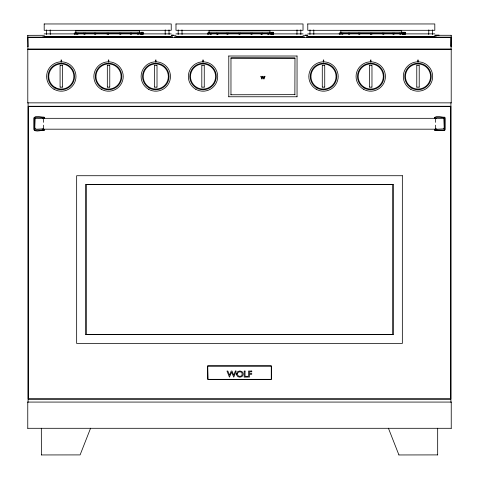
<?xml version="1.0" encoding="UTF-8"?>
<svg xmlns="http://www.w3.org/2000/svg" width="479" height="479" viewBox="0 0 479 479"><rect width="100%" height="100%" fill="white"/><g stroke="black" fill="none" stroke-linecap="round" stroke-linejoin="round"><path stroke-width="0.72" d="M435.381 125.169L435.734 128.863L435.381 129.216M435.381 122.337L435.734 118.642L435.381 118.289M451.218 37.081L450.949 46.271M27.764 35.29L28.051 46.271M27.782 37.416L27.782 37.081M27.884 37.422L27.884 49.103M27.794 49.499L27.794 102.925M43.05 36.763L43.05 37.476L172.662 37.476M28.321 106.356L28.321 398.977M46.433 29.872L46.355 34.548M44.529 118.085L44.182 117.247C41.972 117.624 34.656 114.762 34.248 118.085L34.248 129.42C34.656 132.743 41.972 129.881 44.182 130.258L44.529 129.42M34.817 118.289L35.165 118.642L34.817 127.294L35.165 128.863L34.817 129.216M43.619 129.216L43.266 128.863L43.619 125.169M44.182 130.258L44.182 129.42M60.079 65.479L60.079 87.184M62.527 87.184L62.527 65.479M76.748 33.117L76.748 34.207M83.873 33.075C82.813 34.769 86.208 34.632 85.112 33.075M107.092 33.075L107.092 34.195L108.338 34.207M108.332 34.195L108.338 33.117M27.764 402.025L27.764 428.352M107.32 65.479L107.32 87.184M119.654 33.075C118.594 34.769 121.989 34.632 120.894 33.075M85.873 184.463L85.873 334.695M109.769 87.184L109.769 65.479M139.964 33.063C141.371 31.889 141.958 35.23 139.964 34.207M154.567 65.479L154.567 87.184M165.231 29.872L165.153 34.548M157.016 87.184L157.016 65.479M174.841 37.476L174.841 36.763M178.224 29.872L178.146 34.548M201.809 65.479L201.809 87.184M209.856 33.075L209.856 34.195L211.101 34.207M211.095 34.195L211.101 33.117M204.258 87.184L204.258 65.479M216.664 33.075L216.664 34.195L217.915 34.207M217.903 34.195L217.915 33.117M228.782 55.959L228.782 96.818M230.968 94.818L230.968 57.965L294.986 58.019L294.866 94.818M238.883 33.075C237.823 34.769 241.212 34.632 240.117 33.075M261.085 33.117L261.085 34.207M267.899 33.117L267.899 34.207M270.3 33.075C272 31.913 272.144 35.302 270.336 34.207M207.73 365.998L208.024 379.458L270.976 379.458L271.389 379.045L271.389 366.291L270.976 365.878L208.024 365.878L207.611 366.291L207.73 379.338L271.27 379.338L271.27 365.998M297.022 29.872L296.944 34.548M306.632 37.476L306.632 36.763M294.986 94.638L230.842 94.764M310.015 29.872L309.937 34.548M297.046 96.818L297.046 55.959M322.283 65.479L322.283 87.184M324.732 87.184L324.732 65.479M341.647 33.075C340.587 34.769 343.982 34.632 342.886 33.075M348.455 33.075C347.395 34.769 350.79 34.632 349.694 33.075M370.662 33.117L370.662 34.207M369.525 65.479L369.525 87.184M371.973 87.184L371.973 65.479M402.091 33.075C403.815 31.854 403.935 35.344 402.126 34.207M416.772 65.479L416.772 87.184M428.813 29.872L428.735 34.548M419.215 87.184L419.215 65.479M436.141 37.416L436.141 37.081M434.818 118.085C435.225 114.762 442.542 117.624 444.751 117.247L445.099 118.085L445.099 129.42L444.751 130.258L443.919 130.605L435.651 130.605L434.818 130.258L434.471 129.42M451.116 49.103L451.116 37.422M393.127 334.695L393.127 184.463M444.183 129.216L443.835 128.863L444.183 127.294L443.835 118.642L444.183 118.289M444.751 130.258L444.751 117.247M451.206 102.925L451.206 49.499M437.674 454.948L437.674 428.238M450.679 398.977L450.679 106.356M451.236 428.352L451.236 402.025M90.579 428.226L80.101 454.906L41.326 454.948M34.248 117.247L33.901 118.085L33.901 129.42L34.248 130.258M434.471 118.085L434.818 117.247M398.863 454.96L437.626 454.9M27.764 46.271L28.111 46.253M42.859 37.416L42.859 37.081M75.496 33.075C73.994 31.997 73.526 35.195 75.454 34.207M77.993 33.075L78.005 34.207L76.796 34.207M34.398 117.403L44.182 117.247M43.619 122.337L43.266 118.642L43.619 118.289M172.368 37.476L172.368 36.763M208.7 33.075C207.162 31.907 206.742 35.206 208.664 34.207M262.336 33.075L262.342 34.207L261.139 34.207M269.144 33.075L269.156 34.207L267.947 34.207M304.159 37.476L304.159 36.763M340.491 33.075C338.982 31.895 338.515 35.201 340.449 34.207M371.908 33.075L371.92 34.207L370.71 34.207M435.95 37.476L435.95 36.763M434.507 35.29L451.236 35.29M434.818 130.258L434.818 129.42M27.818 35.344L44.493 35.29M27.842 37.14L42.793 37.14M27.992 37.53L451.008 37.53M43.182 36.895L172.236 36.895M27.866 49.571L451.134 49.571M174.973 36.895L304.027 36.895M306.764 36.895L435.818 36.895M228.836 56.013L296.992 56.013M230.866 58.043L294.986 58.145M35.165 118.642L36.733 118.289L43.266 118.642M439.081 35.141L435.171 35.141M436.207 37.14L451.158 37.14M43.266 128.863L36.733 129.216L35.165 128.863M44.032 130.102L34.398 130.102M450.889 46.253L451.236 46.271M451.008 48.996L27.992 48.996M296.992 96.77L228.836 96.77M85.927 184.517L393.073 184.517M451.134 102.859L27.866 102.859M434.968 117.403L444.602 117.403M435.734 118.642L437.303 118.289L443.835 118.642M443.835 128.863L437.303 129.216L435.734 128.863M444.602 130.102L434.968 130.102M27.818 402.073L451.182 402.073M207.784 366.052L271.216 366.052M393.073 334.641L85.927 334.641M451.182 428.298L27.818 428.298M94.567 33.063C93.411 34.871 97.009 34.554 95.722 33.063M130.348 33.063C129.192 34.871 132.791 34.554 131.503 33.063M137.467 33.063C136.311 34.871 139.91 34.554 138.623 33.063M226.896 33.063C225.741 34.871 229.345 34.554 228.058 33.063M250.942 33.063C249.787 34.871 253.391 34.554 252.104 33.063M28.357 106.398L450.643 106.398M358.687 33.063C357.496 34.751 361.1 34.704 359.849 33.063M382.733 33.063C381.577 34.871 385.176 34.554 383.895 33.063M392.93 33.063C391.774 34.871 395.373 34.554 394.085 33.063M399.737 33.063C398.582 34.871 402.18 34.554 400.893 33.063M450.643 398.941L28.357 398.941M75.88 30.866L139.539 30.866M209.089 30.866L269.911 30.866M340.88 30.866L401.701 30.866M140.904 32.279L143.017 32.279M271.276 32.279L273.389 32.279M403.067 32.279L405.18 32.279M75.88 32.985L139.539 32.985M209.089 32.985L269.911 32.985M340.88 32.985L401.701 32.985M75.173 33.105L140.245 33.105M208.383 33.105L270.617 33.105M340.174 33.105L402.408 33.105M44.188 33.883L171.231 33.883M175.979 33.883L303.021 33.883M434.812 33.883L307.769 33.883M171.38 35.141L173.386 35.105M305.201 35.105L307.859 35.141M171.506 35.29L175.991 35.29M303.009 35.29L307.494 35.29M47.726 36.44L44.188 36.464M167.692 36.44L171.231 36.464M179.517 36.44L175.979 36.464M299.483 36.44L303.021 36.464M311.308 36.44L307.769 36.464M431.274 36.44L434.812 36.464M46.391 36.464L169.027 36.464M178.182 36.464L300.818 36.464M309.973 36.464L432.609 36.464M174.548 37.476L304.452 37.476M306.338 37.476L436.243 37.476M42.87 118.319L436.13 118.319M42.122 129.186L436.878 129.186M398.899 454.906L388.421 428.226M451.182 35.344L451.236 45.978L451.218 37.416M432.567 29.872L432.645 34.548M313.769 29.872L313.847 34.548M300.776 29.872L300.854 34.548M181.978 29.872L182.056 34.548M168.985 29.872L169.063 34.548M50.187 29.872L50.265 34.548M44.032 117.403L44.182 118.085M41.374 454.9L41.326 428.238M236.644 374.482L236.722 374.877A3.024 3.024 0 0 0 238.129 376.739L239.847 377.177L241.602 376.734A2.982 2.982 0 0 0 242.889 375.249L243.087 374.482A3.263 3.263 0 0 0 243.015 373.261L242.889 372.884A2.964 2.964 0 0 0 241.59 371.405L239.865 370.98L238.153 371.411A3.012 3.012 0 0 0 236.728 373.267M450.919 102.943L450.919 402.198M418.203 61.923L418.203 59.971L417.778 59.971L417.778 61.923M405.246 32.428L405.246 34.344M405.096 32.428L405.096 34.344M404.683 32.428L404.683 34.344M404.126 32.428L404.126 34.344M403.563 32.428L403.563 34.344M403.156 32.428L403.156 34.344M401.761 31.015L401.761 32.829M370.962 61.923L370.962 59.971L370.536 59.971L370.536 61.923M340.82 31.015L340.82 32.829M323.72 61.923L323.72 59.971L323.295 59.971L323.295 61.923M273.455 32.428L273.455 34.344M273.305 32.428L273.305 34.344M272.898 32.428L272.898 34.344M272.335 32.428L272.335 34.344M271.773 32.428L271.773 34.344M269.97 31.015L269.97 32.829M209.03 31.015L209.03 32.829M203.246 61.923L203.246 59.971L202.821 59.971L202.821 61.923M156.004 61.923L156.004 59.971L155.579 59.971L155.579 61.923M143.083 32.428L143.083 34.344M142.934 32.428L142.934 34.344M142.52 32.428L142.52 34.344M141.964 32.428L141.964 34.344M141.401 32.428L141.401 34.344M139.599 31.015L139.599 32.829M108.757 61.923L108.757 59.971L108.332 59.971L108.332 61.923M75.82 31.015L75.82 32.829M61.516 61.923L61.516 59.971L61.09 59.971L61.09 61.923M28.081 102.943L28.081 402.198M236.614 374.488A3.263 3.263 0 0 1 236.692 373.249M419.077 87.046A2.593 1.832 0 0 1 416.91 87.046M416.91 65.617A2.593 1.832 0 0 1 419.077 65.617M371.836 87.046A2.593 1.832 0 0 1 369.662 87.046M369.662 65.617A2.593 1.832 0 0 1 371.836 65.617M324.594 87.046A2.593 1.832 0 0 1 322.421 87.046M322.421 65.617A2.593 1.832 0 0 1 324.594 65.617M204.12 87.046A2.593 1.832 0 0 1 201.946 87.046M201.946 65.617A2.593 1.832 0 0 1 204.12 65.617M156.878 87.046A2.593 1.832 0 0 1 154.705 87.046M154.705 65.617A2.593 1.832 0 0 1 156.878 65.617M109.631 87.046A2.593 1.832 0 0 1 107.458 87.046M107.458 65.617A2.593 1.832 0 0 1 109.631 65.617M62.39 87.046A2.593 1.832 0 0 1 60.216 87.046M60.216 65.617A2.593 1.832 0 0 1 62.39 65.617M237.536 373.752L237.692 374.991A2.203 2.203 0 0 0 238.656 376.075L239.865 376.38L241.075 376.075A2.197 2.197 0 0 0 242.045 374.991L242.045 373.159A2.185 2.185 0 0 0 241.075 372.075L239.865 371.776L238.656 372.075A2.191 2.191 0 0 0 237.692 373.159L237.536 373.752M44.188 23.962L44.2 30.321L171.237 30.303L171.231 23.962L44.188 23.962M175.979 23.962L175.991 30.321L303.027 30.303L303.021 23.962L175.991 23.956M307.769 23.962L307.781 30.321L434.818 30.303L434.8 23.956L307.781 23.956M264.665 76.287L263.893 78.233L263.109 76.287L262.726 76.287L261.941 78.233L261.169 76.287L260.762 76.287L261.905 79.131L262.917 76.826L263.917 79.131L265.067 76.287L264.665 76.287M235.357 371.057L233.704 375.219L232.022 371.057L231.201 371.057L229.525 375.219L227.86 371.057L226.992 371.057L229.435 377.153L231.608 372.207L233.758 377.153L236.213 371.057L235.357 371.057M450.769 106.272L28.231 106.272L28.231 399.067L450.769 399.067L450.769 106.272M402.342 175.721L76.658 175.721L76.658 343.437L402.342 343.437L402.342 175.721M392.894 184.577L86.106 184.577L86.106 334.576L392.894 334.576L392.894 184.577M245.038 371.057L244.17 371.057L244.17 377.099L247.763 377.099L247.763 376.32L245.038 376.32L245.038 371.057M251.75 371.057L248.529 371.057L248.529 377.099L249.397 377.099L249.397 374.291L251.75 374.291L251.75 373.512L249.397 373.512L249.397 371.836L251.75 371.836L251.75 371.057M411.718 87.376A12.55 12.55 0 0 0 430.543 76.508A12.55 12.55 0 0 0 411.718 65.641A12.55 12.55 0 0 0 411.718 87.376M364.471 87.376A12.55 12.55 0 0 0 383.302 76.508A12.55 12.55 0 0 0 364.471 65.641A12.55 12.55 0 0 0 364.471 87.376M317.23 87.376A12.55 12.55 0 0 0 336.054 76.508A12.55 12.55 0 0 0 317.23 65.641A12.55 12.55 0 0 0 317.23 87.376M196.761 87.376A12.55 12.55 0 0 0 215.586 76.508A12.55 12.55 0 0 0 196.761 65.641A12.55 12.55 0 0 0 196.761 87.376M149.514 87.376A12.55 12.55 0 0 0 168.339 76.508A12.55 12.55 0 0 0 149.514 65.641A12.55 12.55 0 0 0 149.514 87.376M102.272 87.376A12.55 12.55 0 0 0 121.097 76.508A12.55 12.55 0 0 0 102.272 65.641A12.55 12.55 0 0 0 102.272 87.376M55.025 87.376A12.55 12.55 0 0 0 73.856 76.508A12.55 12.55 0 0 0 55.025 65.641A12.55 12.55 0 0 0 55.025 87.376M411.365 87.992A13.262 13.262 0 0 0 431.25 76.508A13.262 13.262 0 0 0 411.365 65.024A13.262 13.262 0 0 0 411.365 87.992M364.118 87.992A13.262 13.262 0 0 0 384.008 76.508A13.262 13.262 0 0 0 364.118 65.024A13.262 13.262 0 0 0 364.118 87.992M316.876 87.992A13.262 13.262 0 0 0 336.767 76.508A13.262 13.262 0 0 0 316.876 65.024A13.262 13.262 0 0 0 316.876 87.992M196.402 87.992A13.262 13.262 0 0 0 216.292 76.508A13.262 13.262 0 0 0 196.402 65.024A13.262 13.262 0 0 0 196.402 87.992M149.161 87.992A13.262 13.262 0 0 0 169.051 76.508A13.262 13.262 0 0 0 149.161 65.024A13.262 13.262 0 0 0 149.161 87.992M101.919 87.992A13.262 13.262 0 0 0 121.804 76.508A13.262 13.262 0 0 0 101.919 65.024A13.262 13.262 0 0 0 101.919 87.992M54.672 87.992A13.262 13.262 0 0 0 74.562 76.508A13.262 13.262 0 0 0 54.672 65.024A13.262 13.262 0 0 0 54.672 87.992M410.653 89.22A14.675 14.675 0 0 0 432.669 76.508A14.675 14.675 0 0 0 410.653 63.797A14.675 14.675 0 0 0 410.653 89.22M363.411 89.22A14.675 14.675 0 0 0 385.427 76.508A14.675 14.675 0 0 0 363.411 63.797A14.675 14.675 0 0 0 363.411 89.22M316.17 89.22A14.675 14.675 0 0 0 338.18 76.508A14.675 14.675 0 0 0 316.17 63.797A14.675 14.675 0 0 0 316.17 89.22M195.695 89.22A14.675 14.675 0 0 0 217.711 76.508A14.675 14.675 0 0 0 195.695 63.797A14.675 14.675 0 0 0 195.695 89.22M148.454 89.22A14.675 14.675 0 0 0 170.464 76.508A14.675 14.675 0 0 0 148.454 63.797A14.675 14.675 0 0 0 148.454 89.22M101.207 89.22A14.675 14.675 0 0 0 123.223 76.508A14.675 14.675 0 0 0 101.207 63.797A14.675 14.675 0 0 0 101.207 89.22M53.965 89.22A14.675 14.675 0 0 0 75.981 76.508A14.675 14.675 0 0 0 53.965 63.797A14.675 14.675 0 0 0 53.965 89.22"/></g></svg>
